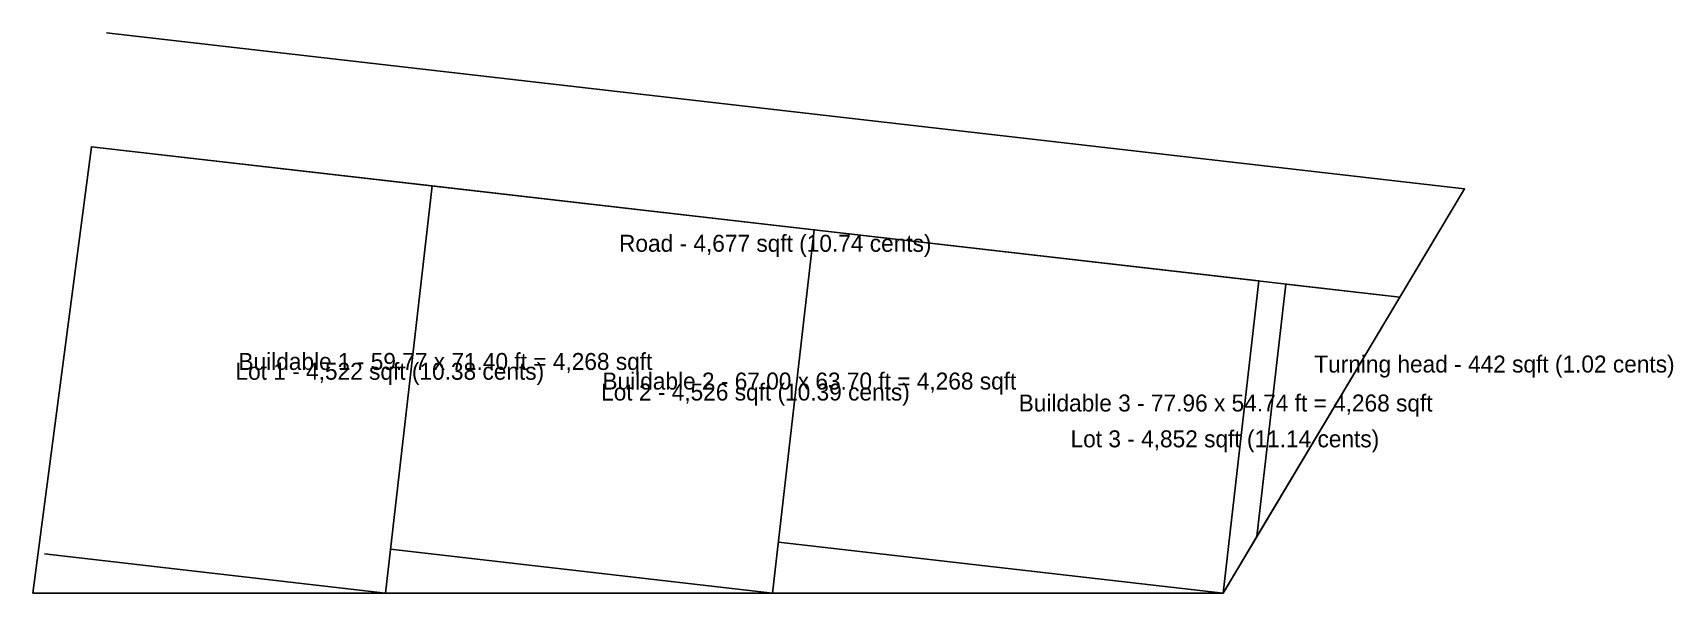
# Model space of a CAD drawing. Header units: metres. Extents: x 0 to 87.1, y 0 to 29.7.
import ezdxf

# ---------------------------------------------------------------- set-up
doc = ezdxf.new("R2010")
doc.units = ezdxf.units.M
for name, color, linetype in [('BOUNDARY', 7, 'CONTINUOUS'), ('BUILDABLE', 6, 'CONTINUOUS'), ('HEAD', 9, 'CONTINUOUS'), ('LOTS', 4, 'CONTINUOUS'), ('ROAD', 8, 'CONTINUOUS'), ('TEXT', 2, 'CONTINUOUS')]:
    doc.layers.add(name, color=color, linetype=linetype)

msp = doc.modelspace()

# ---------------------------------------------------------------- linework, layer by layer
at = {"layer": 'BOUNDARY'}
msp.add_lwpolyline([(0, 0), (63.2, 0), (76.0304, 21.4565), (3.905, 29.7448)], dxfattribs=at)
at = {"layer": 'BUILDABLE'}
for points in [[(0.627, 2.0799), (18.7264, 0), (21.2108, 21.62), (3.1114, 23.6998)], [(18.9943, 2.3313), (39.2812, 0), (41.4978, 19.2887), (21.2108, 21.62)], [(39.5929, 2.7128), (63.2, 0), (65.1048, 16.5759), (41.4978, 19.2887)]]:
    msp.add_lwpolyline(points, dxfattribs=at)
at = {"layer": 'HEAD'}
msp.add_lwpolyline([(66.5409, 16.4109), (72.5971, 15.7149), (65.0012, 3.0122)], dxfattribs=at)
at = {"layer": 'LOTS'}
for points in [[(0, 0), (3.1114, 23.6998), (21.2108, 21.62), (18.7264, 0)], [(18.7264, 0), (21.2108, 21.62), (41.4978, 19.2887), (39.2812, 0)], [(66.5409, 16.4109), (65.0012, 3.0122), (63.2, 0), (39.2812, 0), (41.4978, 19.2887)]]:
    msp.add_lwpolyline(points, dxfattribs=at)
at = {"layer": 'ROAD'}
msp.add_lwpolyline([(3.905, 29.7448), (76.0304, 21.4565), (72.5971, 15.7149), (3.1114, 23.6998), (0, 0)], dxfattribs=at)

# ---------------------------------------------------------------- texts
at = {"layer": 'TEXT'}
for s, p in [('Road - 4,677 sqft (10.74 cents)', (31.1288, 18.1232)), ('Lot 1 - 4,522 sqft (10.38 cents)', (10.7622, 11.3299)), ('Buildable 1 - 59.77 x 71.40 ft = 4,268 sqft', (10.9189, 11.8499)), ('Turning head - 442 sqft (1.02 cents)', (68.0464, 11.7127)), ('Buildable 2 - 67.00 x 63.70 ft = 4,268 sqft', (30.246, 10.81)), ('Lot 2 - 4,526 sqft (10.39 cents)', (30.179, 10.2272)), ('Buildable 3 - 77.96 x 54.74 ft = 4,268 sqft', (52.3489, 9.6443)), ('Lot 3 - 4,852 sqft (11.14 cents)', (55.1042, 7.7424))]:
    msp.add_text(s, height=0.9, dxfattribs=at).set_placement(p)

doc.saveas('drawing.dxf')
